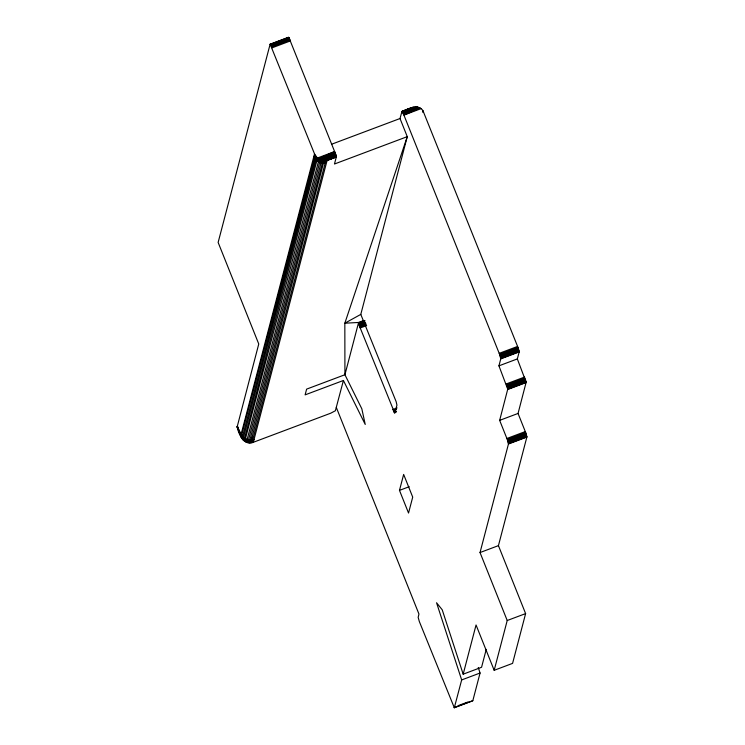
<?xml version="1.0" encoding="UTF-8"?>
<svg xmlns="http://www.w3.org/2000/svg" width="745" height="745" viewBox="0 0 745 745"><rect width="100%" height="100%" fill="white"/><g stroke="black" fill="none" stroke-linecap="round" stroke-linejoin="round"><path stroke-width="1.12" d="M270.025 44.272L288.529 37.25L288.986 37.725L335.818 154.55L321.942 160.259L321.058 162.783L248.504 439.876L246.968 442.511L247.144 439.494L319.698 162.41L319.726 159.356L316.616 157.102L314.53 153.898L270.128 44.169L218.136 242.432L258.757 343.985L237.171 426.81C238.474 433.99 243.857 446.041 253.3 442.297L330.696 413.214L335.38 410.756L343.417 380.481L305.115 394.869L306.623 389.123L344.926 374.726L358.606 322.464L364.016 320.424M242.898 438.507L243.801 440.621L244.649 438.19L245.85 438.926L245.803 442.018L247.144 439.494L251.307 440.053L324.094 160.687L336.228 156.161L335.818 154.55L320.834 159.877L319.726 159.356L318.404 161.842L244.742 441.385L244.649 438.19L317.575 157.959L334.738 151.514L318.627 158.713L317.202 161.106L321.058 162.783L325.258 162.755L327.092 160.492L336.293 157.037L336.228 156.161L323.032 160.529L320.834 159.877L319.698 162.41M422.825 112.393L422.871 110.484C417.703 103.266 407.869 109.115 401.946 111.452L400.018 118.529L407.264 136.652L360.794 314.39L344.833 323.209L344.926 374.726L361.828 408.809L365.236 424.454L343.417 380.481M313.645 160.864L313.785 156.739L315.088 155.053L241.138 436.794L241.641 437.846L242.619 436.253L315.787 156.124L314.39 158.005M422.871 110.484L518.008 347.468L519.163 351.957L517.337 358.932L526.147 382.241L518.054 413.447L525.7 432.603L526.855 437.101L498.433 545.638L525.616 613.601L512.579 663.385L494.177 670.304L507.215 620.511L480.031 552.548L508.453 444.011L507.298 439.522L499.653 420.366L507.745 389.16L498.936 365.842L500.761 358.876L499.606 354.378L403.911 115.093L401.946 111.452L413.158 107.271L402.132 111.573L416.557 106.926L402.728 112.486L417.721 107.084L403.101 113.221L418.886 107.42L403.501 114.106L420.012 107.932L403.911 115.093L421.083 108.64M314.53 153.898L240.737 435.695L237.115 426.634L241.138 436.794L240.737 435.695L241.836 435.089L241.641 437.846L237.171 426.81M318.404 161.842L318.627 158.713L335.138 152.548L319.726 159.356L335.501 153.572L320.834 159.877L321.058 162.783M248.504 439.876L248.215 442.809L249.901 440.062L323.032 160.529L336.06 155.426L321.942 160.259L322.455 162.978L324.094 160.687L327.092 160.492L253.3 442.297M249.901 440.062L249.51 442.93L251.307 440.053L250.795 442.884L252.704 439.839L325.258 162.755L326.133 160.659L336.302 156.701L325.127 160.724L323.87 162.959M317.202 161.106L315.182 159.169L316.616 157.102L243.559 437.287L242.255 438.842L242.619 436.253L241.836 435.089M237.953 426.876L237.459 426.894L242.972 439.774L243.559 437.287L242.619 436.253M399.478 490.378L403.65 474.444L412.711 497.101L408.539 513.035L399.478 490.378L409.219 486.718M486.252 649.379L481.568 667.269L463.176 674.188L442.213 609.773L436.551 602.752L461.667 679.934L454.31 707.75L419.323 621.516L418.159 617.363L418.951 614.038L336.34 407.496M463.176 674.188L476.055 624.99L494.177 670.304M454.115 707.629L472.814 700.728L480.069 673.024L478.271 667.511M254.045 439.448L252.071 442.67L252.704 439.839L252.061 437.194M316.122 160.203L317.575 157.959M411.035 108.1L412.078 107.634L401.844 111.554M336.228 156.161L325.127 160.724L325.258 162.755M270.323 44.29L288.715 37.371M270.584 44.644L288.986 37.725M270.91 45.203L289.311 38.284M271.282 45.939L289.684 39.029M271.692 46.823L290.084 39.913M272.102 47.81L290.494 40.891M331.562 144.251L400.018 118.529M364.007 320.76L358.596 322.799L359.397 325.919L394.748 413.186L396.936 405.112L396.144 401.648L360.794 314.39M358.671 323.339L365.171 320.899M358.839 324.066L364.249 322.036M359.09 324.941L365.581 322.501M359.397 325.919L365.888 323.479M359.76 326.953L366.261 324.513M360.161 327.986L366.652 325.546M499.206 353.344L517.607 346.434M499.606 354.378L518.008 347.468M499.969 355.412L518.371 348.492M500.286 356.389L518.678 349.47M500.528 357.265L518.93 350.346M500.696 357.991L519.088 351.081M500.77 358.541L519.172 351.621M500.761 358.876L519.163 351.957M498.936 365.842L517.337 358.932M392.783 409.545L397.104 407.915M393.192 410.523L396.433 409.303M393.593 411.408L395.753 410.597M393.965 412.153L396.126 411.333M394.291 412.711L396.461 411.892M506.181 383.964L524.582 377.054M506.581 384.997L524.983 378.088M506.945 386.031L525.346 379.112M507.252 387.009L525.653 380.09M507.503 387.884L525.905 380.965M507.671 388.611L526.063 381.701M507.745 389.16L526.147 382.241M507.736 389.495L526.138 382.576M499.653 420.366L518.054 413.447M506.898 438.488L525.3 431.569M507.298 439.522L525.7 432.603M507.662 440.546L526.063 433.637M507.969 441.524L526.37 434.614M508.22 442.4L526.622 435.49M508.388 443.135L526.78 436.216M508.463 443.675L526.864 436.766M508.453 444.011L526.855 437.101M480.031 552.548L498.433 545.638M507.215 620.511L525.616 613.601M461.667 679.934L480.069 673.024M458.184 705.645L467.925 701.986M454.31 707.75L472.814 700.728M402.132 111.573L414.267 107.029M326.133 160.659L336.293 157.037L334.468 164.012L407.264 136.652L344.833 323.209L358.606 322.464M323.032 160.529L324.094 160.687M245.85 438.926L247.144 439.494M237.459 426.894L242.255 438.842M239.21 430.107L240.467 433.329M242.134 437.622L242.972 439.774M243.01 438.488L243.801 440.621L243.559 437.287"/></g></svg>
